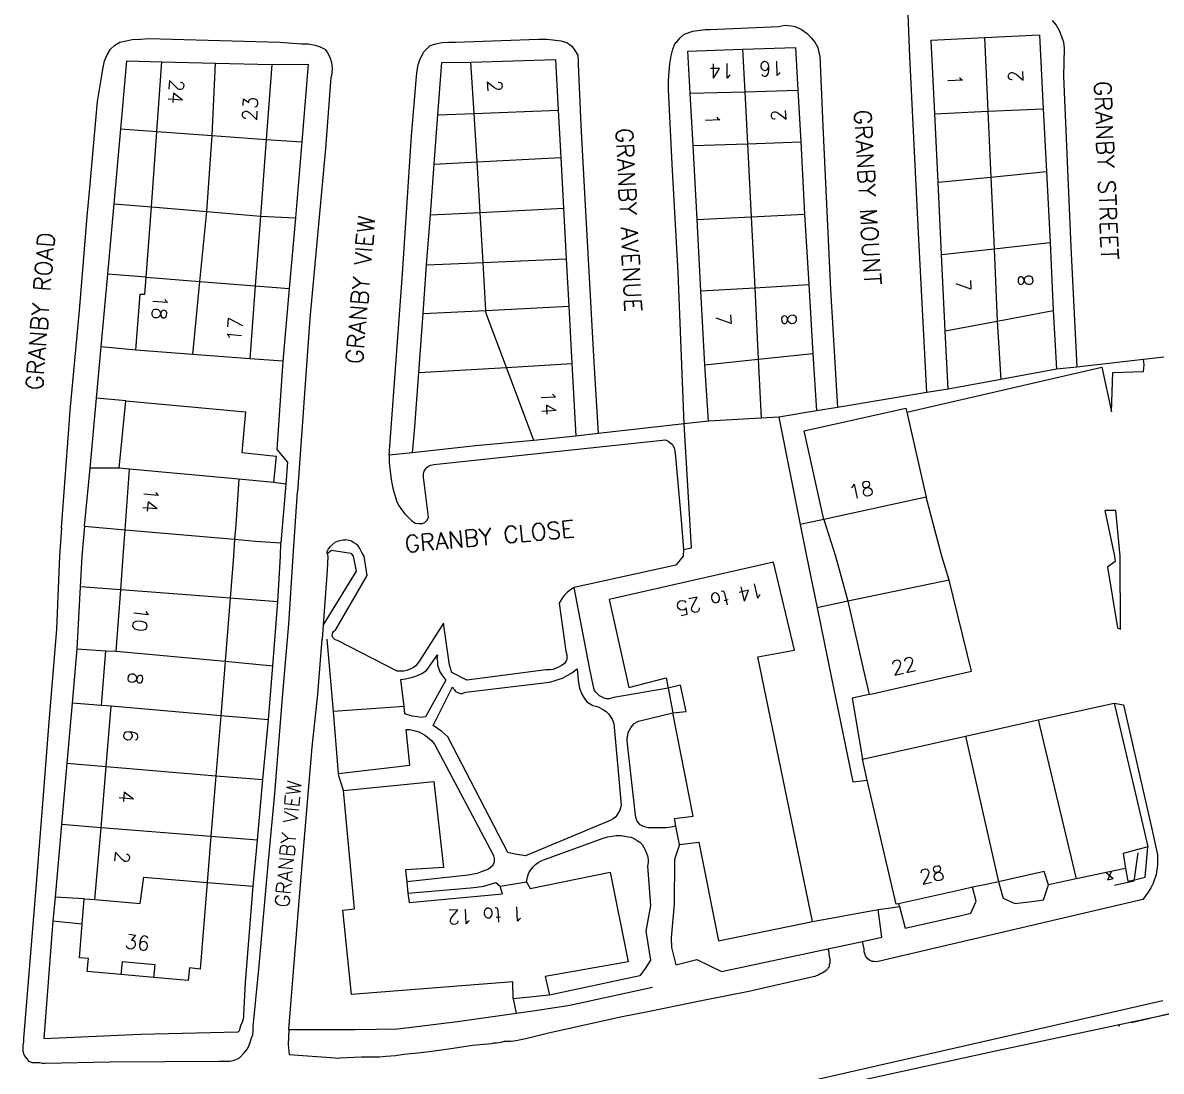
# Model space of a CAD drawing. Extents: x 427500 to 429848, y 434500 to 436505.
# Drawn here: x 427848.5 to 427943.1, y 435957.2 to 436044.3 of the extents above; entities that cross this region are included whole.
import ezdxf

# ---------------------------------------------------------------- set-up
doc = ezdxf.new("R2010")
doc.units = 0
doc.linetypes.add('Dash-Dot', pattern=[6, 4, -1, 0, -1])
doc.layers.add('LPTIP_Ex_Base', color=8, linetype='Continuous')
doc.styles.add('MtXpl_Romans', font='romans__.ttf')

# ---------------------------------------------------------------- blocks, each defined once
blk = doc.blocks.new('GATE_BROWN')
at = {"layer": 'LPTIP_Ex_Base', "linetype": 'Continuous', "flags": 128}
for points in [[(0, 0.228), (0, -0.228)], [(0, 0.228), (2.261, -0.228)], [(2.261, 0.228), (0, -0.228)], [(2.261, -0.228), (2.261, 0.228)]]:
    blk.add_lwpolyline(points, dxfattribs=at)

msp = doc.modelspace()

# ---------------------------------------------------------------- linework, layer by layer
at = {"layer": 'LPTIP_Ex_Base', "color": 251, "true_color": 0x636466}
for p, q in [((427922.25, 436041.5), (427921.87, 436051)), ((427934.05, 436044.5), (427934.4, 436044.1)), ((427903.5, 436043.35), (427904.2, 436043.6)), ((427904.2, 436043.6), (427905.25, 436043.75)), ((427905.25, 436043.75), (427905.65, 436043.75)), ((427905.65, 436043.75), (427911.35, 436044)), ((427911.35, 436044), (427911.85, 436044.1)), ((427911.85, 436044.1), (427912.4, 436044.05)), ((427912.4, 436044.05), (427912.7, 436044)), ((427912.7, 436044), (427913.25, 436043.75)), ((427913.25, 436043.75), (427913.7, 436043.4)), ((427934.4, 436044.1), (427934.65, 436043.65)), ((427934.65, 436043.65), (427934.85, 436043.15)), ((427856.2, 436042.45), (427856.6, 436042.7)), ((427856.6, 436042.7), (427857.15, 436042.8)), ((427857.15, 436042.8), (427857.65, 436042.9)), ((427857.65, 436042.9), (427858.35, 436042.95)), ((427858.35, 436042.95), (427859, 436043)), ((427859, 436043), (427869.9, 436042.7)), ((427869.9, 436042.7), (427871.7, 436042.55)), ((427882.85, 436042.55), (427883.35, 436042.65)), ((427883.35, 436042.65), (427883.95, 436042.7)), ((427883.95, 436042.7), (427884.5, 436042.7)), ((427884.5, 436042.7), (427891.4, 436042.95)), ((427891.4, 436042.95), (427892.1, 436042.95)), ((427892.1, 436042.95), (427892.8, 436042.85)), ((427892.8, 436042.85), (427893.25, 436042.8)), ((427893.25, 436042.8), (427893.75, 436042.65)), ((427893.75, 436042.65), (427894.15, 436042.35)), ((427902.75, 436042.6), (427902.9, 436042.75)), ((427902.9, 436042.75), (427903.15, 436043.05)), ((427903.15, 436043.05), (427903.5, 436043.35)), ((427913.7, 436043.4), (427914.05, 436043.05)), ((427914.05, 436043.05), (427914.35, 436042.7)), ((427914.35, 436042.7), (427914.6, 436042.25)), ((427924, 436042.85), (427928.45, 436043.07)), ((427924.31, 436036.75), (427924, 436042.85)), ((427928.45, 436043.07), (427933, 436043.3)), ((427928.45, 436043.07), (427928.72, 436036.95)), ((427933, 436043.3), (427933.32, 436037.16)), ((427934.85, 436043.15), (427935, 436042.7)), ((427935, 436042.7), (427935.05, 436042.2)), ((427855.55, 436041.65), (427855.85, 436042.1)), ((427855.85, 436042.1), (427856.2, 436042.45)), ((427871.7, 436042.55), (427872.25, 436042.55)), ((427872.25, 436042.55), (427872.85, 436042.45)), ((427872.85, 436042.45), (427873.25, 436042.3)), ((427873.25, 436042.3), (427873.65, 436042.1)), ((427873.65, 436042.1), (427873.85, 436041.85)), ((427873.85, 436041.85), (427874.05, 436041.45)), ((427881.55, 436041.3), (427881.8, 436041.75)), ((427881.8, 436041.75), (427881.85, 436041.85)), ((427881.85, 436041.85), (427882.4, 436042.4)), ((427882.4, 436042.4), (427882.85, 436042.55)), ((427894.15, 436042.35), (427894.4, 436042)), ((427894.4, 436042), (427894.65, 436041.6)), ((427902.4, 436041.55), (427902.55, 436042.1)), ((427902.55, 436042.1), (427902.75, 436042.6)), ((427903.8, 436041.95), (427908.35, 436042.1)), ((427904, 436038.44), (427903.8, 436041.95)), ((427908.35, 436042.1), (427912.75, 436042.25)), ((427908.35, 436042.1), (427908.53, 436038.57)), ((427912.75, 436042.25), (427912.94, 436038.7)), ((427914.6, 436042.25), (427914.7, 436041.7)), ((427914.7, 436041.7), (427914.75, 436041.55)), ((427935.05, 436042.2), (427935, 436039.85)), ((427855.2, 436040.45), (427855.35, 436041.15)), ((427855.35, 436041.15), (427855.55, 436041.65)), ((427856.7, 436035.5), (427857.2, 436041.15)), ((427857.2, 436041.15), (427860.1, 436041.05)), ((427859.68, 436035.28), (427860.1, 436041.05)), ((427860.1, 436041.05), (427864.561, 436040.943)), ((427864.271, 436034.937), (427864.561, 436040.943)), ((427864.561, 436040.943), (427869.25, 436040.83)), ((427869.25, 436040.83), (427868.78, 436034.6)), ((427869.25, 436040.83), (427872.25, 436040.85)), ((427872.25, 436040.85), (427871.72, 436034.4)), ((427874.05, 436041.45), (427874.2, 436041)), ((427874.2, 436041), (427874.25, 436040.5)), ((427881.3, 436040.35), (427881.4, 436040.8)), ((427881.4, 436040.8), (427881.55, 436041.3)), ((427883.03, 436036.65), (427883.35, 436041)), ((427883.35, 436041), (427885.78, 436041.03)), ((427885.78, 436041.03), (427892.8, 436041.25)), ((427886.04, 436036.77), (427885.78, 436041.03)), ((427892.8, 436041.25), (427893.03, 436037.05)), ((427894.65, 436041.6), (427894.7, 436041.1)), ((427894.7, 436041.1), (427894.7, 436040.85)), ((427894.7, 436040.85), (427894.9, 436035.8)), ((427902.25, 436040.25), (427902.3, 436040.9)), ((427902.3, 436040.9), (427902.4, 436041.55)), ((427914.75, 436041.55), (427915, 436035.7)), ((427922.95, 436026.85), (427922.25, 436041.5)), ((427855.1, 436039.75), (427855.2, 436040.45)), ((427874.2, 436039.9), (427874.15, 436039.75)), ((427874.25, 436040.5), (427874.2, 436039.9)), ((427880.85, 436034.9), (427881.25, 436039.85)), ((427881.25, 436039.85), (427881.3, 436040.35)), ((427902.2, 436039.5), (427902.25, 436040.25)), ((427935, 436039.85), (427935.6, 436025.7)), ((427854.75, 436037.75), (427855.1, 436039.75)), ((427874.15, 436039.75), (427873.7, 436033.85)), ((427902.2, 436038.75), (427902.2, 436039.5)), ((427902.5, 436032.55), (427902.2, 436038.75)), ((427904, 436038.44), (427908.53, 436038.57)), ((427904.25, 436034.1), (427904, 436038.44)), ((427908.53, 436038.57), (427912.94, 436038.7)), ((427908.53, 436038.57), (427908.75, 436034.25)), ((427912.94, 436038.7), (427913.18, 436034.4)), ((427854.11, 436030.59), (427854.75, 436037.75)), ((427886.04, 436036.77), (427893.03, 436037.05)), ((427893.03, 436037.05), (427893.24, 436033.1)), ((427924.31, 436036.75), (427928.72, 436036.95)), ((427928.72, 436036.95), (427933.32, 436037.16)), ((427928.72, 436036.95), (427928.97, 436031.49)), ((427933.32, 436037.16), (427933.59, 436031.95)), ((427882.72, 436032.55), (427883.03, 436036.65)), ((427883.03, 436036.65), (427886.04, 436036.77)), ((427886.29, 436032.74), (427886.04, 436036.77)), ((427924.6, 436031.05), (427924.31, 436036.75)), ((427856.15, 436029.25), (427856.7, 436035.5)), ((427856.7, 436035.5), (427859.68, 436035.28)), ((427859.23, 436029), (427859.68, 436035.28)), ((427859.68, 436035.28), (427864.271, 436034.937)), ((427894.9, 436035.8), (427895.25, 436029.65)), ((427915, 436035.7), (427915.65, 436022.15)), ((427863.834, 436028.619), (427864.271, 436034.937)), ((427864.271, 436034.937), (427868.78, 436034.6)), ((427868.78, 436034.6), (427868.3, 436028.25)), ((427868.78, 436034.6), (427871.72, 436034.4)), ((427871.72, 436034.4), (427871.2, 436028.1)), ((427880.1, 436023.45), (427880.85, 436034.9)), ((427904.25, 436034.1), (427908.75, 436034.25)), ((427904.58, 436027.95), (427904.25, 436034.1)), ((427908.75, 436034.25), (427913.18, 436034.4)), ((427908.75, 436034.25), (427909.05, 436028.17)), ((427913.18, 436034.4), (427913.5, 436028.4)), ((427873.7, 436033.85), (427872.4, 436019.75)), ((427882.41, 436028.35), (427882.72, 436032.55)), ((427882.72, 436032.55), (427886.29, 436032.74)), ((427886.29, 436032.74), (427893.24, 436033.1)), ((427886.54, 436028.55), (427886.29, 436032.74)), ((427893.24, 436033.1), (427893.47, 436028.9)), ((427903, 436023.55), (427902.5, 436032.55)), ((427924.6, 436031.05), (427928.97, 436031.49)), ((427928.97, 436031.49), (427933.59, 436031.95)), ((427928.97, 436031.49), (427929.23, 436025.53)), ((427933.59, 436031.95), (427933.9, 436026.05)), ((427853.9, 436028.2), (427854.11, 436030.59)), ((427924.88, 436025.05), (427924.6, 436031.05)), ((427895.25, 436029.65), (427896, 436016.1)), ((427855.61, 436023.41), (427856.15, 436029.25)), ((427856.15, 436029.25), (427859.23, 436029)), ((427858.8, 436023.16), (427859.23, 436029)), ((427859.23, 436029), (427863.834, 436028.619)), ((427863.26, 436022.806), (427863.834, 436028.619)), ((427863.834, 436028.619), (427868.3, 436028.25)), ((427882.41, 436028.35), (427886.54, 436028.55)), ((427886.54, 436028.55), (427893.47, 436028.9)), ((427886.79, 436024.4), (427886.54, 436028.55)), ((427893.47, 436028.9), (427893.7, 436024.7)), ((427853.36, 436021.77), (427853.9, 436028.2)), ((427868.3, 436028.25), (427867.86, 436022.44)), ((427868.3, 436028.25), (427871.2, 436028.1)), ((427871.2, 436028.1), (427870.68, 436022.22)), ((427882.1, 436024.2), (427882.41, 436028.35)), ((427904.58, 436027.95), (427909.05, 436028.17)), ((427904.89, 436022.04), (427904.58, 436027.95)), ((427909.05, 436028.17), (427913.5, 436028.4)), ((427909.05, 436028.17), (427909.35, 436022.3)), ((427913.5, 436028.4), (427913.84, 436022.55)), ((427923.66, 436013.58), (427922.95, 436026.85)), ((427929.23, 436025.53), (427933.9, 436026.05)), ((427933.9, 436026.05), (427934.15, 436020.4)), ((427935.6, 436025.7), (427936.11, 436015.71)), ((427886.79, 436024.4), (427893.7, 436024.7)), ((427893.7, 436024.7), (427893.91, 436020.75)), ((427924.88, 436025.05), (427929.23, 436025.53)), ((427925.17, 436018.72), (427924.88, 436025.05)), ((427929.23, 436025.53), (427929.5, 436019.53)), ((427881.8, 436020.15), (427882.1, 436024.2)), ((427882.1, 436024.2), (427886.79, 436024.4)), ((427887.03, 436020.41), (427886.79, 436024.4)), ((427855.05, 436017.4), (427855.61, 436023.41)), ((427858.8, 436023.16), (427855.61, 436023.41)), ((427858.7, 436021.75), (427858.8, 436023.16)), ((427858.8, 436023.16), (427863.26, 436022.806)), ((427862.67, 436016.75), (427863.26, 436022.806)), ((427863.26, 436022.806), (427867.86, 436022.44)), ((427879, 436008.39), (427880.1, 436023.45)), ((427903.5, 436010.99), (427903, 436023.55)), ((427867.86, 436022.44), (427867.4, 436016.4)), ((427867.86, 436022.44), (427870.68, 436022.22)), ((427870.68, 436022.22), (427870.15, 436016.2)), ((427904.89, 436022.04), (427909.35, 436022.3)), ((427905.22, 436015.9), (427904.89, 436022.04)), ((427909.35, 436022.3), (427913.84, 436022.55)), ((427909.35, 436022.3), (427909.65, 436016.35)), ((427913.84, 436022.55), (427914.18, 436016.82)), ((427915.65, 436022.15), (427916.22, 436012.35)), ((427853.25, 436020.4), (427853.36, 436021.77)), ((427857.95, 436017.1), (427858.3, 436021.75)), ((427858.3, 436021.75), (427858.7, 436021.75)), ((427852.5, 436012.1), (427853.25, 436020.4)), ((427881.45, 436015.25), (427881.8, 436020.15)), ((427881.8, 436020.15), (427887.03, 436020.41)), ((427887.03, 436020.41), (427893.91, 436020.75)), ((427887.05, 436020.15), (427887.03, 436020.41)), ((427888.72, 436015.68), (427887.05, 436020.15)), ((427893.91, 436020.75), (427894.16, 436016)), ((427929.5, 436019.53), (427934.15, 436020.4)), ((427934.15, 436020.4), (427934.43, 436015.52)), ((427872.4, 436019.75), (427871.38, 436005.33)), ((427925.17, 436018.72), (427929.5, 436019.53)), ((427929.5, 436019.53), (427929.8, 436014.67)), ((427925.42, 436013.87), (427925.17, 436018.72)), ((427854.669, 436013.12), (427855.05, 436017.4)), ((427857.95, 436017.1), (427855.05, 436017.4)), ((427862.67, 436016.75), (427857.95, 436017.1)), ((427867.4, 436016.4), (427862.67, 436016.75)), ((427870.15, 436016.2), (427867.4, 436016.4)), ((427870.15, 436016.2), (427869.65, 436008.85)), ((427905.22, 436015.9), (427909.65, 436016.35)), ((427909.65, 436016.35), (427914.18, 436016.82)), ((427909.65, 436016.35), (427909.9, 436011.47)), ((427914.18, 436016.82), (427914.48, 436012.07)), ((427941.636, 436016.336), (427936.11, 436015.71)), ((427943.35, 436016.53), (427941.636, 436016.336)), ((427941.7, 436015.9), (427941.636, 436016.336)), ((427881.12, 436010.73), (427881.45, 436015.25)), ((427881.45, 436015.25), (427888.72, 436015.68)), ((427888.72, 436015.68), (427894.16, 436016)), ((427891, 436009.6), (427888.72, 436015.68)), ((427894.16, 436016), (427894.48, 436009.98)), ((427896, 436016.1), (427896.36, 436010.19)), ((427905.5, 436011.22), (427905.22, 436015.9)), ((427921.98, 436011.97), (427938.2, 436015.7)), ((427934.43, 436015.52), (427929.8, 436014.67)), ((427936.11, 436015.71), (427934.43, 436015.52)), ((427938.2, 436015.7), (427939, 436012)), ((427939, 436012), (427939.1, 436015.25)), ((427939.1, 436015.25), (427941.65, 436015.35)), ((427941.65, 436015.35), (427941.7, 436015.9)), ((427929.8, 436014.67), (427925.42, 436013.87)), ((427923.66, 436013.58), (427916.22, 436012.35)), ((427925.42, 436013.87), (427923.66, 436013.58)), ((427854.15, 436007.3), (427854.669, 436013.12)), ((427857.1, 436012.9), (427854.669, 436013.12)), ((427856.57, 436007.3), (427857.1, 436012.9)), ((427857.1, 436012.9), (427867.05, 436012)), ((427916.22, 436012.35), (427914.48, 436012.07)), ((427852.38, 436010.54), (427852.5, 436012.1)), ((427867.05, 436012), (427866.75, 436008.6)), ((427909.9, 436011.47), (427905.5, 436011.22)), ((427911.35, 436011.55), (427909.9, 436011.47)), ((427914.48, 436012.07), (427911.35, 436011.55)), ((427911.35, 436011.55), (427913.13, 436002.62)), ((427913.45, 436010.4), (427921.9, 436012.3)), ((427921.9, 436012.3), (427921.98, 436011.97)), ((427921.98, 436011.97), (427923.6, 436004.9)), ((427851.77, 436002.35), (427852.38, 436010.54)), ((427880.93, 436008.57), (427881.12, 436010.73)), ((427903.5, 436010.99), (427896.36, 436010.19)), ((427905.5, 436011.22), (427903.5, 436010.99)), ((427904.1, 436000.7), (427903.5, 436010.99)), ((427882.7, 436007.6), (427901.95, 436009.65)), ((427891, 436009.6), (427886.17, 436009.17)), ((427894.48, 436009.98), (427891, 436009.6)), ((427896.36, 436010.19), (427894.48, 436009.98)), ((427901.95, 436009.65), (427902.15, 436009.55)), ((427902.15, 436009.55), (427902.4, 436009.35)), ((427915.1, 436003.05), (427913.45, 436010.4)), ((427866.75, 436008.6), (427869.6, 436008.3)), ((427869.65, 436008.85), (427870.55, 436007.8)), ((427880.93, 436008.57), (427879, 436008.39)), ((427886.17, 436009.17), (427880.93, 436008.57)), ((427902.4, 436009.35), (427902.55, 436009.2)), ((427902.55, 436009.2), (427902.65, 436009)), ((427902.65, 436009), (427902.7, 436008.85)), ((427902.7, 436008.85), (427902.75, 436008.55)), ((427869.6, 436008.3), (427869.37, 436006.13)), ((427870.55, 436007.8), (427870.39, 436005.99)), ((427879, 436008.39), (427879, 436007.8)), ((427879, 436007.8), (427879.05, 436007.25)), ((427902.75, 436008.55), (427903.25, 436003)), ((427853.69, 436002.5), (427854.15, 436007.3)), ((427856.57, 436007.3), (427854.15, 436007.3)), ((427857.41, 436007.22), (427856.57, 436007.3)), ((427857.05, 436002.2), (427857.41, 436007.22)), ((427866.51, 436006.39), (427857.41, 436007.22)), ((427879.05, 436007.25), (427879.15, 436006.4)), ((427881.85, 436006.9), (427881.9, 436007.05)), ((427881.85, 436006.55), (427881.85, 436006.9)), ((427881.9, 436007.05), (427882.05, 436007.3)), ((427882.05, 436007.3), (427882.15, 436007.4)), ((427882.15, 436007.4), (427882.3, 436007.5)), ((427882.3, 436007.5), (427882.45, 436007.55)), ((427882.45, 436007.55), (427882.7, 436007.6)), ((427866.51, 436006.39), (427866.24, 436002.6)), ((427869.37, 436006.13), (427866.51, 436006.39)), ((427870.39, 436005.99), (427869.37, 436006.13)), ((427870.39, 436005.99), (427869.98, 436001.1)), ((427879.15, 436006.4), (427879.2, 436006.05)), ((427879.2, 436006.05), (427879.3, 436005.65)), ((427882.25, 436003.25), (427881.85, 436006.55)), ((427871, 436000), (427871.38, 436005.33)), ((427879.3, 436005.65), (427879.6, 436004.6)), ((427923.6, 436004.9), (427915.1, 436003.05)), ((427924.9, 436000), (427923.6, 436004.9)), ((427879.6, 436004.6), (427879.75, 436004.25)), ((427879.75, 436004.25), (427879.95, 436003.95)), ((427879.95, 436003.95), (427880.25, 436003.55)), ((427880.25, 436003.55), (427880.85, 436002.95)), ((427880.85, 436002.95), (427881.15, 436002.75)), ((427881.95, 436002.8), (427882.15, 436003)), ((427882.15, 436003), (427882.25, 436003.25)), ((427903.25, 436003), (427903.45, 436000.55)), ((427915.1, 436003.05), (427913.13, 436002.62)), ((427915.1, 436003.05), (427916.05, 436000)), ((427939.35, 436003.8), (427938.45, 436003.8)), ((427938.45, 436003.8), (427939.25, 436000)), ((427939.7, 436000), (427939.35, 436003.8)), ((427851.77, 436002.35), (427851.6, 436000)), ((427853.69, 436002.5), (427853.45, 436000)), ((427853.69, 436002.5), (427857.05, 436002.2)), ((427856.9, 436000), (427857.05, 436002.2)), ((427857.05, 436002.2), (427866.14, 436001.4)), ((427866.24, 436002.6), (427866.14, 436001.4)), ((427881.15, 436002.75), (427881.45, 436002.7)), ((427881.45, 436002.7), (427881.75, 436002.7)), ((427881.75, 436002.7), (427881.95, 436002.8)), ((427913.13, 436002.62), (427913.65, 436000)), ((427866.14, 436001.4), (427866.05, 436000)), ((427866.14, 436001.4), (427867.89, 436001.26)), ((427867.89, 436001.26), (427869.98, 436001.1)), ((427869.95, 436000), (427869.98, 436001.1)), ((427874.25, 436000.95), (427874.5, 436001.15)), ((427874.5, 436001.15), (427874.7, 436001.25)), ((427874.7, 436001.25), (427874.9, 436001.3)), ((427874.9, 436001.3), (427875.15, 436001.35)), ((427875.15, 436001.35), (427875.35, 436001.35)), ((427875.65, 436001.3), (427875.35, 436001.35)), ((427875.85, 436001.25), (427875.65, 436001.3)), ((427876.05, 436001.1), (427875.85, 436001.25)), ((427876.25, 436001), (427876.05, 436001.1)), ((427876.4, 436000.85), (427876.25, 436001)), ((427873.83, 436000.23), (427874.2, 436000.5)), ((427873.83, 436000.23), (427873.85, 436000.4)), ((427873.83, 436000.23), (427873.9, 436000)), ((427873.85, 436000.4), (427873.95, 436000.6)), ((427873.95, 436000.6), (427874.1, 436000.8)), ((427874.1, 436000.8), (427874.25, 436000.95)), ((427874.2, 436000.5), (427875.8, 436000.25)), ((427875.8, 436000.25), (427876, 436000)), ((427876.55, 436000.65), (427876.4, 436000.85)), ((427876.75, 436000.25), (427876.55, 436000.65)), ((427876.9, 436000), (427876.75, 436000.25)), ((427903.45, 436000.55), (427903.4, 436000)), ((427903.45, 436000.55), (427904.1, 436000.7)), ((427851.6, 436000), (427851.35, 435993.95)), ((427853.45, 436000), (427853.32, 435997.46)), ((427856.69, 435997.2), (427856.9, 436000)), ((427866.05, 436000), (427865.77, 435996.5)), ((427869.75, 435996.2), (427869.95, 436000)), ((427870.65, 435994.35), (427871, 436000)), ((427873.9, 436000), (427873.85, 435998.85)), ((427876, 436000), (427876.25, 435998.75)), ((427877.15, 435998.4), (427876.9, 436000)), ((427902.8, 435999.25), (427894.35, 435997.4)), ((427910.9, 435999.5), (427897.25, 435996.4)), ((427903.4, 436000), (427902.8, 435999.25)), ((427912.65, 435992.2), (427910.9, 435999.5)), ((427913.65, 436000), (427914.53, 435995.71)), ((427916.05, 436000), (427917.1, 435996.25)), ((427925.5, 435998), (427924.9, 436000)), ((427939.3, 435999.55), (427938.65, 435999.1)), ((427939.25, 436000), (427939.3, 435999.55)), ((427939.75, 435993.95), (427939.7, 436000)), ((427873.85, 435998.85), (427873.5, 435994.31)), ((427876.25, 435998.75), (427873.5, 435994.31)), ((427874.55, 435993.9), (427877.15, 435998.4)), ((427938.65, 435999.1), (427939.5, 435994.05)), ((427853.32, 435997.46), (427853.05, 435992.3)), ((427856.69, 435997.2), (427853.32, 435997.46)), ((427894.35, 435997.4), (427894.05, 435997.2)), ((427895.64, 435990.75), (427894.35, 435997.4)), ((427925.5, 435998), (427917.1, 435996.25)), ((427927.35, 435990.45), (427925.5, 435998)), ((427856.3, 435992.1), (427856.69, 435997.2)), ((427865.77, 435996.5), (427856.69, 435997.2)), ((427865.77, 435996.5), (427865.35, 435991.27)), ((427869.75, 435996.2), (427865.77, 435996.5)), ((427893.35, 435996.5), (427893.1, 435996.1)), ((427893.55, 435996.75), (427893.35, 435996.5)), ((427893.8, 435997), (427893.55, 435996.75)), ((427894.05, 435997.2), (427893.8, 435997)), ((427897.25, 435996.4), (427898.9, 435989.1)), ((427869.32, 435990.9), (427869.75, 435996.2)), ((427893.1, 435996.1), (427893.65, 435992.1)), ((427917.1, 435996.25), (427914.53, 435995.71)), ((427914.53, 435995.71), (427915.703, 435990.001)), ((427917.1, 435996.25), (427918.369, 435990.63)), ((427883.5, 435994.45), (427881.5, 435991.3)), ((427884, 435990.95), (427883.5, 435994.45)), ((427851.35, 435993.95), (427850.7, 435985.88)), ((427870.15, 435988.6), (427870.65, 435994.35)), ((427873.5, 435994.31), (427873.41, 435993.11)), ((427874.25, 435993.4), (427874.3, 435993.65)), ((427874.3, 435993.65), (427874.35, 435993.75)), ((427874.35, 435993.75), (427874.55, 435993.9)), ((427939.5, 435994.05), (427939.75, 435993.95)), ((427873.05, 435988.55), (427873.41, 435993.11)), ((427874.35, 435987.101), (427873.85, 435993.1)), ((427874.3, 435993.25), (427874.25, 435993.4)), ((427874.31, 435993.24), (427874.3, 435993.25)), ((427874.5, 435993.05), (427874.31, 435993.24)), ((427874.7, 435993), (427874.5, 435993.05)), ((427879.65, 435990.45), (427874.7, 435993)), ((427853.05, 435992.3), (427852.65, 435987.8)), ((427853.05, 435992.3), (427855.45, 435992.15)), ((427855.1, 435987.6), (427855.45, 435992.15)), ((427855.45, 435992.15), (427856.3, 435992.1)), ((427856.3, 435992.1), (427865.35, 435991.27)), ((427882.1, 435990.5), (427883, 435991.8)), ((427883, 435991.8), (427882.95, 435991.5)), ((427893.65, 435992.1), (427893.75, 435991.8)), ((427893.75, 435991.8), (427893.75, 435991.45)), ((427909.6, 435991.65), (427912.65, 435992.2)), ((427914.15, 435969.65), (427909.6, 435991.65)), ((427865.35, 435991.27), (427864.99, 435986.75)), ((427865.35, 435991.27), (427869.32, 435990.9)), ((427868.95, 435986.4), (427869.32, 435990.9)), ((427880.8, 435990.65), (427880.45, 435990.5)), ((427881, 435990.75), (427880.8, 435990.65)), ((427881.2, 435990.9), (427881, 435990.75)), ((427881.5, 435991.3), (427881.2, 435990.9)), ((427882.95, 435991.5), (427883, 435991.25)), ((427883, 435991.25), (427883, 435990.95)), ((427883, 435990.95), (427883.1, 435990.65)), ((427883.1, 435990.65), (427883.2, 435990.4)), ((427884.2, 435990.35), (427884, 435990.95)), ((427892.6, 435990.6), (427892.35, 435990.55)), ((427893.1, 435990.8), (427892.6, 435990.6)), ((427893.35, 435990.95), (427893.1, 435990.8)), ((427893.55, 435991.1), (427893.35, 435990.95)), ((427893.7, 435991.3), (427893.55, 435991.1)), ((427893.75, 435991.45), (427893.7, 435991.3)), ((427894.15, 435990.3), (427894.6, 435990.65)), ((427894.6, 435990.65), (427894.7, 435989.7)), ((427895.95, 435989.15), (427895.64, 435990.75)), ((427918.369, 435990.63), (427918.85, 435988.5)), ((427880.2, 435990.45), (427879.65, 435990.45)), ((427879.95, 435989.75), (427880.35, 435989.8)), ((427880.226, 435987.505), (427879.95, 435989.75)), ((427880.45, 435990.5), (427880.2, 435990.45)), ((427880.35, 435989.8), (427880.95, 435989.95)), ((427880.95, 435989.95), (427881.35, 435990.1)), ((427881.35, 435990.1), (427881.7, 435990.25)), ((427881.7, 435990.25), (427882.1, 435990.5)), ((427883.7, 435989.7), (427882, 435986.65)), ((427883.2, 435990.4), (427883.35, 435990.15)), ((427883.35, 435990.15), (427883.7, 435989.7)), ((427885.45, 435989.7), (427884.2, 435990.35)), ((427888.42, 435990.09), (427885.45, 435989.7)), ((427892, 435990.55), (427888.42, 435990.09)), ((427892.35, 435990.55), (427892, 435990.55)), ((427892.3, 435989.55), (427892.7, 435989.65)), ((427892.7, 435989.65), (427893.45, 435989.9)), ((427893.45, 435989.9), (427894.15, 435990.3)), ((427894.7, 435989.7), (427894.75, 435989.35)), ((427898.9, 435989.1), (427902, 435989.9)), ((427902, 435989.9), (427902.15, 435989.05)), ((427915.703, 435990.001), (427917.5, 435981.25)), ((427918.85, 435988.5), (427927.35, 435990.45)), ((427882.65, 435985.95), (427884.19, 435989.04)), ((427884.19, 435989.04), (427884.25, 435989.15)), ((427884.25, 435989.15), (427884.3, 435989)), ((427884.3, 435989), (427884.4, 435988.9)), ((427884.4, 435988.9), (427884.5, 435988.75)), ((427884.5, 435988.75), (427884.75, 435988.65)), ((427885.05, 435988.6), (427885.35, 435988.7)), ((427885.35, 435988.7), (427888.81, 435989.12)), ((427888.81, 435989.12), (427892.3, 435989.55)), ((427894.75, 435989.35), (427894.8, 435989.05)), ((427894.8, 435989.05), (427895, 435988.55)), ((427896.05, 435988.85), (427895.95, 435989.15)), ((427896.15, 435988.7), (427896.05, 435988.85)), ((427896.45, 435988.4), (427896.15, 435988.7)), ((427902.15, 435989.05), (427897.65, 435988.25)), ((427903.2, 435989.3), (427902.15, 435989.05)), ((427902.15, 435989.05), (427902.55, 435987)), ((427903.65, 435987.1), (427903.2, 435989.3)), ((427852.65, 435987.8), (427852.21, 435982.8)), ((427855.1, 435987.6), (427852.65, 435987.8)), ((427869.5, 435980.3), (427870.15, 435988.6)), ((427872.6, 435984.15), (427873.05, 435988.55)), ((427884.75, 435988.65), (427884.9, 435988.6)), ((427884.9, 435988.6), (427885.05, 435988.6)), ((427895, 435988.55), (427895.15, 435988.25)), ((427895.15, 435988.25), (427895.4, 435987.9)), ((427895.4, 435987.9), (427895.9, 435987.6)), ((427896.85, 435988.2), (427896.45, 435988.4)), ((427897.05, 435988.15), (427896.85, 435988.2)), ((427897.25, 435988.15), (427897.05, 435988.15)), ((427897.65, 435988.25), (427897.25, 435988.15)), ((427918.85, 435988.5), (427917.45, 435988.2)), ((427917.45, 435988.2), (427918.3, 435983.15)), ((427932.9, 435986.4), (427939.2, 435987.8)), ((427939.2, 435987.8), (427941.7, 435977.2)), ((427939.2, 435987.8), (427940, 435987.65)), ((427855.9, 435987.55), (427855.1, 435987.6)), ((427855.48, 435982.53), (427855.9, 435987.55)), ((427864.99, 435986.75), (427855.9, 435987.55)), ((427880.226, 435987.505), (427874.35, 435987.101)), ((427874.78, 435981.94), (427874.35, 435987.101)), ((427880.3, 435986.9), (427880.226, 435987.505)), ((427880.9, 435986.7), (427880.3, 435986.9)), ((427895.9, 435987.6), (427896.15, 435987.55)), ((427896.15, 435987.55), (427896.4, 435987.45)), ((427896.4, 435987.45), (427896.8, 435987.25)), ((427896.8, 435987.25), (427897, 435987.1)), ((427897, 435987.1), (427897.2, 435986.9)), ((427897.2, 435986.9), (427897.35, 435986.7)), ((427899.7, 435986.3), (427902.55, 435987)), ((427902.55, 435987), (427903.65, 435987.1)), ((427904.25, 435978.4), (427902.55, 435987)), ((427940, 435987.65), (427942.35, 435977.35)), ((427850.7, 435985.88), (427850.27, 435980.51)), ((427864.99, 435986.75), (427864.59, 435981.77)), ((427868.95, 435986.4), (427864.99, 435986.75)), ((427868.5, 435981.45), (427868.95, 435986.4)), ((427881.35, 435986.65), (427880.9, 435986.7)), ((427881.65, 435986.6), (427881.35, 435986.65)), ((427882, 435986.65), (427881.65, 435986.6)), ((427883.35, 435985.45), (427882.65, 435985.95)), ((427897.35, 435986.7), (427897.5, 435986.45)), ((427897.5, 435986.45), (427897.65, 435986.1)), ((427897.65, 435986.1), (427898.25, 435979.35)), ((427899.05, 435985.75), (427899.2, 435985.95)), ((427899.2, 435985.95), (427899.35, 435986.1)), ((427899.35, 435986.1), (427899.7, 435986.3)), ((427926.85, 435985.05), (427932.9, 435986.4)), ((427932.9, 435986.4), (427936.05, 435973.2)), ((427880.7, 435982.65), (427880.4, 435985.6)), ((427880.4, 435985.6), (427880.58, 435985.6)), ((427880.58, 435985.6), (427880.7, 435985.6)), ((427880.7, 435985.6), (427881.15, 435985.5)), ((427881.15, 435985.5), (427881.45, 435985.4)), ((427881.45, 435985.4), (427881.75, 435985.25)), ((427881.75, 435985.25), (427882, 435985.1)), ((427882, 435985.1), (427882.5, 435984.7)), ((427883.85, 435985), (427883.35, 435985.45)), ((427888.85, 435975.4), (427883.85, 435985)), ((427898.75, 435984.9), (427898.8, 435985.1)), ((427898.8, 435985.1), (427898.85, 435985.35)), ((427898.85, 435985.35), (427899.05, 435985.75)), ((427918.3, 435983.15), (427926.85, 435985.05)), ((427926.85, 435985.05), (427929.6, 435972.95)), ((427871.55, 435971.7), (427872.6, 435984.15)), ((427882.5, 435984.7), (427882.75, 435984.4)), ((427882.75, 435984.4), (427887.6, 435975.25)), ((427898.75, 435984.65), (427898.75, 435984.9)), ((427899.45, 435978.5), (427898.75, 435984.65)), ((427918.7, 435981.4), (427918.3, 435983.15)), ((427852.21, 435982.8), (427851.76, 435977.71)), ((427852.21, 435982.8), (427855.48, 435982.53)), ((427855.05, 435977.45), (427855.48, 435982.53)), ((427855.48, 435982.53), (427864.59, 435981.77)), ((427874.78, 435981.94), (427880.7, 435982.65)), ((427864.59, 435981.77), (427864.18, 435976.72)), ((427864.59, 435981.77), (427868.5, 435981.45)), ((427868.04, 435976.41), (427868.5, 435981.45)), ((427874.8, 435981.75), (427874.78, 435981.94)), ((427875.2, 435980.55), (427874.8, 435981.75)), ((427875.2, 435980.55), (427882.7, 435981.3)), ((427882.7, 435981.3), (427883.5, 435974.15)), ((427917.5, 435981.25), (427918.7, 435981.4)), ((427921.1, 435971.1), (427918.7, 435981.4)), ((427850.27, 435980.51), (427849.65, 435972.8)), ((427868.95, 435974.7), (427869.5, 435980.3)), ((427876.1, 435970.7), (427875.2, 435980.55)), ((427898.25, 435979.35), (427898.2, 435979.1)), ((427897.75, 435978.3), (427897.55, 435978.15)), ((427897.9, 435978.5), (427897.75, 435978.3)), ((427898.15, 435978.9), (427897.9, 435978.5)), ((427898.2, 435979.1), (427898.15, 435978.9)), ((427899.5, 435978.2), (427899.45, 435978.5)), ((427902.7, 435978.2), (427904.25, 435978.4)), ((427851.76, 435977.71), (427851.23, 435971.68)), ((427855.05, 435977.45), (427851.76, 435977.71)), ((427854.55, 435971.5), (427855.05, 435977.45)), ((427864.18, 435976.72), (427855.05, 435977.45)), ((427897, 435977.9), (427890.3, 435975.1)), ((427897.35, 435978.05), (427897, 435977.9)), ((427897.55, 435978.15), (427897.35, 435978.05)), ((427899.6, 435978), (427899.5, 435978.2)), ((427899.7, 435977.85), (427899.6, 435978)), ((427899.85, 435977.7), (427899.7, 435977.85)), ((427900.1, 435977.55), (427899.85, 435977.7)), ((427900.5, 435977.45), (427900.1, 435977.55)), ((427902, 435977.45), (427900.5, 435977.45)), ((427902.4, 435977.5), (427902, 435977.45)), ((427902.81, 435977.59), (427902.4, 435977.5)), ((427902.81, 435977.59), (427902.7, 435978.2)), ((427903.1, 435976.05), (427902.81, 435977.59)), ((427864.18, 435976.72), (427863.88, 435972.91)), ((427868.04, 435976.41), (427864.18, 435976.72)), ((427867.7, 435972.6), (427868.04, 435976.41)), ((427891.9, 435974.8), (427896.85, 435976.6)), ((427896.85, 435976.6), (427897.15, 435976.7)), ((427897.15, 435976.7), (427897.85, 435976.8)), ((427897.85, 435976.8), (427898.3, 435976.8)), ((427898.3, 435976.8), (427898.55, 435976.75)), ((427898.55, 435976.75), (427898.85, 435976.7)), ((427898.85, 435976.7), (427899.1, 435976.65)), ((427899.1, 435976.65), (427899.35, 435976.55)), ((427899.35, 435976.55), (427899.6, 435976.4)), ((427941.7, 435977.2), (427942, 435975.85)), ((427942.35, 435977.35), (427942.8, 435975.2)), ((427899.6, 435976.4), (427899.8, 435976.25)), ((427899.8, 435976.25), (427900, 435976.05)), ((427900, 435976.05), (427900.15, 435975.8)), ((427900.15, 435975.8), (427900.25, 435975.6)), ((427900.25, 435975.6), (427900.45, 435975.1)), ((427903.1, 435976.05), (427902.7, 435974.8)), ((427903.1, 435976.05), (427904.7, 435976.25)), ((427904.7, 435976.25), (427906.35, 435968.05)), ((427942, 435975.85), (427939.95, 435975.3)), ((427941.8, 435973.35), (427942, 435975.85)), ((427868.15, 435965.7), (427868.95, 435974.7)), ((427887.7, 435974.55), (427887.55, 435974.25)), ((427887.6, 435975.25), (427887.65, 435975.1)), ((427887.65, 435975.1), (427887.7, 435974.9)), ((427887.7, 435974.9), (427887.7, 435974.55)), ((427889.45, 435975.25), (427888.85, 435975.4)), ((427890.3, 435975.1), (427889.45, 435975.25)), ((427891.15, 435974.4), (427891.35, 435974.55)), ((427891.35, 435974.55), (427891.6, 435974.7)), ((427891.6, 435974.7), (427891.9, 435974.8)), ((427900.45, 435975.1), (427900.5, 435974.8)), ((427900.5, 435974.55), (427900.45, 435974.25)), ((427900.5, 435974.8), (427900.5, 435974.55)), ((427902.7, 435974.8), (427902.65, 435971.1)), ((427939.95, 435975.3), (427940.15, 435974.05)), ((427942.8, 435975.2), (427942.8, 435974.35)), ((427883.5, 435974.15), (427880.35, 435973.95)), ((427880.35, 435973.95), (427880.45, 435972.95)), ((427886.3, 435973.65), (427885.55, 435973.5)), ((427886.7, 435973.8), (427886.3, 435973.65)), ((427887.25, 435974), (427886.7, 435973.8)), ((427887.55, 435974.25), (427887.25, 435974)), ((427890.5, 435973.45), (427890.6, 435973.7)), ((427890.6, 435973.7), (427890.75, 435973.95)), ((427890.7, 435972.4), (427897.35, 435973.75)), ((427890.75, 435973.95), (427890.95, 435974.2)), ((427890.95, 435974.2), (427891.15, 435974.4)), ((427897.35, 435973.75), (427898.85, 435966.3)), ((427900.45, 435974.25), (427900.7, 435971)), ((427933.4, 435973.8), (427929.6, 435972.95)), ((427933.75, 435972.7), (427933.4, 435973.8)), ((427939.345, 435973.883), (427936.05, 435973.2)), ((427940.15, 435974.05), (427939.345, 435973.883)), ((427940.15, 435974.05), (427940.35, 435973)), ((427942.8, 435974.35), (427942.7, 435973.55)), ((427849.65, 435972.8), (427848.6, 435959.95)), ((427858.3, 435971.15), (427858.6, 435973.35)), ((427858.6, 435973.35), (427863.88, 435972.91)), ((427863.88, 435972.91), (427863.3, 435965.7)), ((427863.88, 435972.91), (427867.7, 435972.6)), ((427885.55, 435973.5), (427880.45, 435972.95)), ((427880.45, 435972.95), (427880.55, 435972)), ((427886.85, 435972.6), (427887.85, 435972.9)), ((427887.85, 435972.9), (427888.2, 435972.6)), ((427888.2, 435972.6), (427890.4, 435972.95)), ((427890.4, 435972.95), (427890.5, 435973.45)), ((427890.4, 435972.95), (427890.7, 435972.4)), ((427928.576, 435972.736), (427927.45, 435972.5)), ((427929.6, 435972.95), (427928.576, 435972.736)), ((427929.6, 435972.95), (427930, 435971.6)), ((427933.35, 435971.45), (427933.75, 435972.7)), ((427936.05, 435973.2), (427933.75, 435972.7)), ((427940.35, 435973), (427941.004, 435973.158)), ((427941.004, 435973.158), (427941.8, 435973.35)), ((427942.45, 435972.85), (427942.25, 435972.45)), ((427942.7, 435973.55), (427942.45, 435972.85)), ((427851.23, 435971.68), (427851.05, 435969.7)), ((427853.65, 435971.55), (427851.23, 435971.68)), ((427867.161, 435965.971), (427867.7, 435972.6)), ((427870.65, 435960.7), (427871.55, 435971.7)), ((427880.55, 435972), (427885.75, 435972.45)), ((427880.55, 435972), (427880.65, 435971.25)), ((427880.65, 435971.25), (427888.4, 435971.95)), ((427885.75, 435972.45), (427886.25, 435972.5)), ((427886.25, 435972.5), (427886.85, 435972.6)), ((427888.4, 435971.95), (427888.2, 435972.6)), ((427926.53, 435972.297), (427921.3, 435971.14)), ((427927.45, 435972.5), (427926.53, 435972.297)), ((427927.75, 435971.35), (427927.45, 435972.5)), ((427942.05, 435972.1), (427941.6, 435971.5)), ((427942.25, 435972.45), (427942.05, 435972.1)), ((427853.48, 435969.45), (427853.65, 435971.55)), ((427853.65, 435971.55), (427854.55, 435971.5)), ((427854.55, 435971.5), (427858.3, 435971.15)), ((427900.7, 435971), (427900.3, 435968.85)), ((427902.65, 435971.1), (427902.4, 435968.3)), ((427941.6, 435971.5), (427919.6, 435966.35)), ((427919.6, 435970.65), (427920.431, 435970.767)), ((427920.431, 435970.767), (427921.37, 435970.9)), ((427921.3, 435971.14), (427921.1, 435971.1)), ((427921.3, 435971.14), (427921.37, 435970.9)), ((427921.37, 435970.9), (427921.85, 435969.1)), ((427927.3, 435970.35), (427927.75, 435971.35)), ((427930, 435971.6), (427930.95, 435971.15)), ((427930.95, 435971.15), (427932.386, 435971.33)), ((427932.386, 435971.33), (427933.35, 435971.45)), ((427875.15, 435970.6), (427876.1, 435970.7)), ((427875.85, 435963.6), (427875.15, 435970.6)), ((427914.15, 435969.65), (427919.6, 435970.65)), ((427919.9, 435968.35), (427919.6, 435970.65)), ((427921.85, 435969.1), (427926.398, 435970.143)), ((427926.398, 435970.143), (427927.3, 435970.35)), ((427851.05, 435969.7), (427850.3, 435959.95)), ((427853.48, 435969.45), (427851.05, 435969.7)), ((427853.25, 435966.65), (427853.48, 435969.45)), ((427900.3, 435968.85), (427900.7, 435966.45)), ((427906.35, 435968.05), (427914.15, 435969.65)), ((427902.4, 435968.3), (427902.45, 435967.5)), ((427915.44, 435967.39), (427918.3, 435968)), ((427918.3, 435968), (427919.9, 435968.35)), ((427918.45, 435967.4), (427918.3, 435968)), ((427902.45, 435967.5), (427902.8, 435966.05)), ((427906.6, 435965.5), (427915.44, 435967.39)), ((427915.44, 435967.39), (427915.5, 435967.15)), ((427915.5, 435967.15), (427915.5, 435967)), ((427915.5, 435967), (427915.55, 435966.75)), ((427918.45, 435967.15), (427918.45, 435967.4)), ((427918.5, 435967), (427918.45, 435967.15)), ((427918.55, 435966.8), (427918.5, 435967)), ((427854, 435966.6), (427853.25, 435966.65)), ((427853.9, 435965.5), (427854, 435966.6)), ((427856.8, 435966.3), (427856.7, 435965.25)), ((427859.55, 435966.05), (427856.8, 435966.3)), ((427859.45, 435965), (427859.55, 435966.05)), ((427898.85, 435966.3), (427891.95, 435965.1)), ((427900.7, 435966.45), (427900.25, 435965.75)), ((427902.8, 435966.05), (427904.55, 435966.5)), ((427904.55, 435966.5), (427906.6, 435965.5)), ((427915.55, 435966.75), (427915.6, 435966.55)), ((427915.6, 435966.2), (427915.55, 435966.05)), ((427915.55, 435966.05), (427915.55, 435965.9)), ((427915.6, 435966.55), (427915.6, 435966.2)), ((427918.65, 435966.7), (427918.55, 435966.8)), ((427918.75, 435966.55), (427918.65, 435966.7)), ((427918.9, 435966.45), (427918.75, 435966.55)), ((427919.1, 435966.35), (427918.9, 435966.45)), ((427919.25, 435966.35), (427919.1, 435966.35)), ((427919.45, 435966.3), (427919.25, 435966.35)), ((427919.6, 435966.35), (427919.45, 435966.3)), ((427856.7, 435965.25), (427853.9, 435965.5)), ((427859.45, 435965), (427856.7, 435965.25)), ((427862.4, 435965.8), (427862.3, 435964.75)), ((427863.3, 435965.7), (427862.4, 435965.8)), ((427867.05, 435964.6), (427867.161, 435965.971)), ((427867.7, 435960.95), (427868.15, 435965.7)), ((427891.95, 435965.1), (427892.3, 435963.55)), ((427899.8, 435965.15), (427892.3, 435963.55)), ((427900.25, 435965.75), (427899.8, 435965.15)), ((427914.35, 435965.1), (427914.2, 435965.05)), ((427914.45, 435965.15), (427914.35, 435965.1)), ((427914.65, 435965.2), (427914.45, 435965.15)), ((427914.8, 435965.3), (427914.65, 435965.2)), ((427915, 435965.4), (427914.8, 435965.3)), ((427915.3, 435965.6), (427915, 435965.4)), ((427915.4, 435965.7), (427915.3, 435965.6)), ((427915.45, 435965.8), (427915.4, 435965.7)), ((427915.55, 435965.9), (427915.45, 435965.8)), ((427862.3, 435964.75), (427859.45, 435965)), ((427866.9, 435961.9), (427867.05, 435964.6)), ((427889.25, 435964.65), (427875.85, 435963.6)), ((427889.3, 435963.25), (427889.25, 435964.65)), ((427894, 435962.7), (427900.85, 435964.2)), ((427914.2, 435965.05), (427908.85, 435963.85)), ((427892.3, 435963.55), (427889.3, 435963.25)), ((427889.3, 435963.25), (427889.55, 435962.05)), ((427908.85, 435963.85), (427905.07, 435963.09)), ((427889.55, 435962.05), (427890.95, 435962.25)), ((427890.95, 435962.25), (427894, 435962.7)), ((427905.07, 435963.09), (427900.6, 435962.18)), ((427906.73, 435954.79), (427943.25, 435963.1)), ((427866.7, 435961.1), (427866.8, 435961.3)), ((427866.8, 435961.3), (427866.9, 435961.7)), ((427866.9, 435961.7), (427866.9, 435961.9)), ((427879.7, 435960.75), (427884.65, 435961.35)), ((427884.65, 435961.35), (427889.55, 435962.05)), ((427898.2, 435961.7), (427892.1, 435960.35)), ((427900.6, 435962.18), (427898.2, 435961.7)), ((427944.2, 435962.05), (427929.35, 435958.9)), ((427858.35, 435960.3), (427866.45, 435960.5)), ((427866.45, 435960.5), (427866.55, 435960.6)), ((427866.55, 435960.6), (427866.65, 435960.9)), ((427866.65, 435960.9), (427866.7, 435961.1)), ((427867.65, 435960.25), (427867.7, 435960.6)), ((427867.7, 435960.6), (427867.7, 435960.95)), ((427870.65, 435960.7), (427870.59, 435959.448)), ((427870.65, 435960.7), (427874.2, 435960.7)), ((427874.2, 435960.7), (427876.15, 435960.7)), ((427876.15, 435960.7), (427879.7, 435960.75)), ((427892.1, 435960.35), (427891.45, 435960.2)), ((427848.6, 435959.65), (427848.55, 435959.4)), ((427848.55, 435959.4), (427848.55, 435958.9)), ((427848.6, 435959.95), (427848.6, 435959.65)), ((427850.3, 435959.95), (427858.35, 435960.3)), ((427867.3, 435959.25), (427867.45, 435959.6)), ((427867.45, 435959.6), (427867.55, 435960)), ((427867.55, 435960), (427867.6, 435960.1)), ((427867.6, 435960.1), (427867.65, 435960.25)), ((427870.59, 435959.448), (427870.671, 435958.623)), ((427887.45, 435959.5), (427885.9, 435959.35)), ((427887.65, 435959.55), (427887.45, 435959.5)), ((427887.9, 435959.55), (427887.65, 435959.55)), ((427888.25, 435959.6), (427887.9, 435959.55)), ((427888.55, 435959.7), (427888.25, 435959.6)), ((427889.1, 435959.7), (427888.55, 435959.7)), ((427889.55, 435959.75), (427889.1, 435959.7)), ((427890.45, 435959.95), (427889.55, 435959.75)), ((427891.45, 435960.2), (427890.45, 435959.95)), ((427848.55, 435958.9), (427848.65, 435958.6)), ((427848.65, 435958.6), (427848.7, 435958.5)), ((427848.7, 435958.5), (427848.84, 435958.32)), ((427866.55, 435958.35), (427866.95, 435958.75)), ((427866.95, 435958.75), (427867.05, 435958.9)), ((427867.05, 435958.9), (427867.2, 435959.05)), ((427867.2, 435959.05), (427867.3, 435959.25)), ((427870.671, 435958.623), (427874.9, 435958.3)), ((427878.75, 435958.45), (427878.15, 435958.4)), ((427879.5, 435958.5), (427878.75, 435958.45)), ((427880.2, 435958.6), (427879.5, 435958.5)), ((427881.1, 435958.7), (427880.2, 435958.6)), ((427882.1, 435958.8), (427881.1, 435958.7)), ((427883.15, 435958.95), (427882.1, 435958.8)), ((427884.3, 435959.1), (427883.15, 435958.95)), ((427885.9, 435959.35), (427884.3, 435959.1)), ((427929.35, 435958.9), (427914.8, 435955.72)), ((427848.84, 435958.32), (427848.85, 435958.3)), ((427848.85, 435958.3), (427848.95, 435958.2)), ((427848.95, 435958.2), (427848.97, 435958.16)), ((427848.97, 435958.16), (427849, 435958.1)), ((427849, 435958.1), (427849.3, 435957.95)), ((427849.3, 435957.95), (427849.95, 435957.95)), ((427849.95, 435957.95), (427850.15, 435957.9)), ((427850.15, 435957.9), (427850.4, 435957.9)), ((427850.4, 435957.9), (427855.8, 435958)), ((427855.8, 435958), (427864.9, 435958.05)), ((427864.9, 435958.05), (427865.75, 435958.05)), ((427865.75, 435958.05), (427865.9, 435958.1)), ((427865.9, 435958.1), (427866.1, 435958.15)), ((427866.1, 435958.15), (427866.4, 435958.25)), ((427866.4, 435958.25), (427866.55, 435958.35)), ((427876.7, 435958.4), (427874.9, 435958.3)), ((427878.15, 435958.4), (427876.7, 435958.4))]:
    msp.add_line(p, q, dxfattribs=at)
at = {"layer": 'LPTIP_Ex_Base', "linetype": 'Dash-Dot', "flags": 128}
for points in [[(427941.179, 435975.352), (427940.838, 435973.001), (427939.017, 435972.598), (427938.898, 435973.176)], [(427944.234, 435950.349), (427944.648, 435953.569), (427945.127, 435957.038), (427945.515, 435960.758), (427945.267, 435961.613), (427944.173, 435962.082), (427940.604, 435961.22), (427938.755, 435960.781)]]:
    msp.add_lwpolyline(points, dxfattribs=at)

# ---------------------------------------------------------------- block references
at = {"layer": 'LPTIP_Ex_Base', "linetype": 'Continuous', "xscale": 0.2697212663406722, "zscale": 0.2697212663406722, "rotation": 102.2694699855981}
msp.add_blockref('GATE_BROWN', (427938.897, 435973.176), dxfattribs=at)

# ---------------------------------------------------------------- texts
at = {"layer": 'LPTIP_Ex_Base', "color": 251, "true_color": 0x636466, "style": 'MtXpl_Romans'}
for s, height, rotation, p in [('14', 1.2, 180.8, (427907.616, 436040.918)), ('16', 1.2, 182.2, (427911.743, 436041.137)), ('1', 1.2, 272, (427925.383, 436040.046)), ('2', 1.2, 92.6, (427931.665, 436039.387)), ('24', 1.2, 265.6, (427860.763, 436039.651)), ('2', 1.2, 274.1, (427887.121, 436039.512)), ('GRANBY STREET', 1.4, 272.4, (427937.542, 436039.441)), ('23', 1.2, 87.2, (427867.982, 436036.089)), ('2', 1.2, 93.1, (427911.969, 436036.137)), ('1', 1.2, 273, (427905.224, 436036.746)), ('GRANBY MOUNT', 1.4, 273.4, (427917.601, 436037.041)), ('GRANBY AVENUE', 1.4, 272.9, (427897.806, 436035.529)), ('GRANBY VIEW', 1.4, 85.1, (427876.77, 436015.904)), ('GRANBY ROAD', 1.4, 85.5, (427850.189, 436013.737)), ('7', 1.2, 272.4, (427926.079, 436022.988)), ('8', 1.2, 92.9, (427932.468, 436022.422)), ('18', 1.2, 266.3, (427859.403, 436021.714)), ('7', 1.2, 273.1, (427906.143, 436020.132)), ('8', 1.2, 92.9, (427912.818, 436019.172)), ('17', 1.2, 85.1, (427866.677, 436017.766)), ('14', 1.2, 273.2, (427891.579, 436013.714)), ('18', 1.2, 12.3, (427917.31, 436004.687)), ('14', 1.2, 265.3, (427858.654, 436005.712)), ('GRANBY CLOSE', 1.4, 5.3, (427880.352, 436000.295)), ('14 to 25', 1.2, 192.8, (427909.889, 435997.816)), ('10', 1.2, 263.5, (427857.852, 435995.835)), ('22', 1.2, 12.9, (427920.849, 435990.077)), ('8', 1.2, 262.3, (427857.388, 435990.421)), ('6', 1.2, 264.9, (427856.965, 435985.653)), ('GRANBY VIEW', 1.2, 84.4, (427870.672, 435970.782)), ('4', 1.2, 265.2, (427856.6, 435980.592)), ('2', 1.2, 264.2, (427856.268, 435975.559)), ('28', 1.2, 12.9, (427923.199, 435972.727)), ('1 to 12', 1.2, 182.8, (427890.145, 435970.906)), ('36', 1.2, 353.9, (427856.981, 435967.429))]:
    msp.add_text(s, height=height, rotation=rotation, dxfattribs=at).set_placement(p)

doc.saveas('drawing.dxf')
